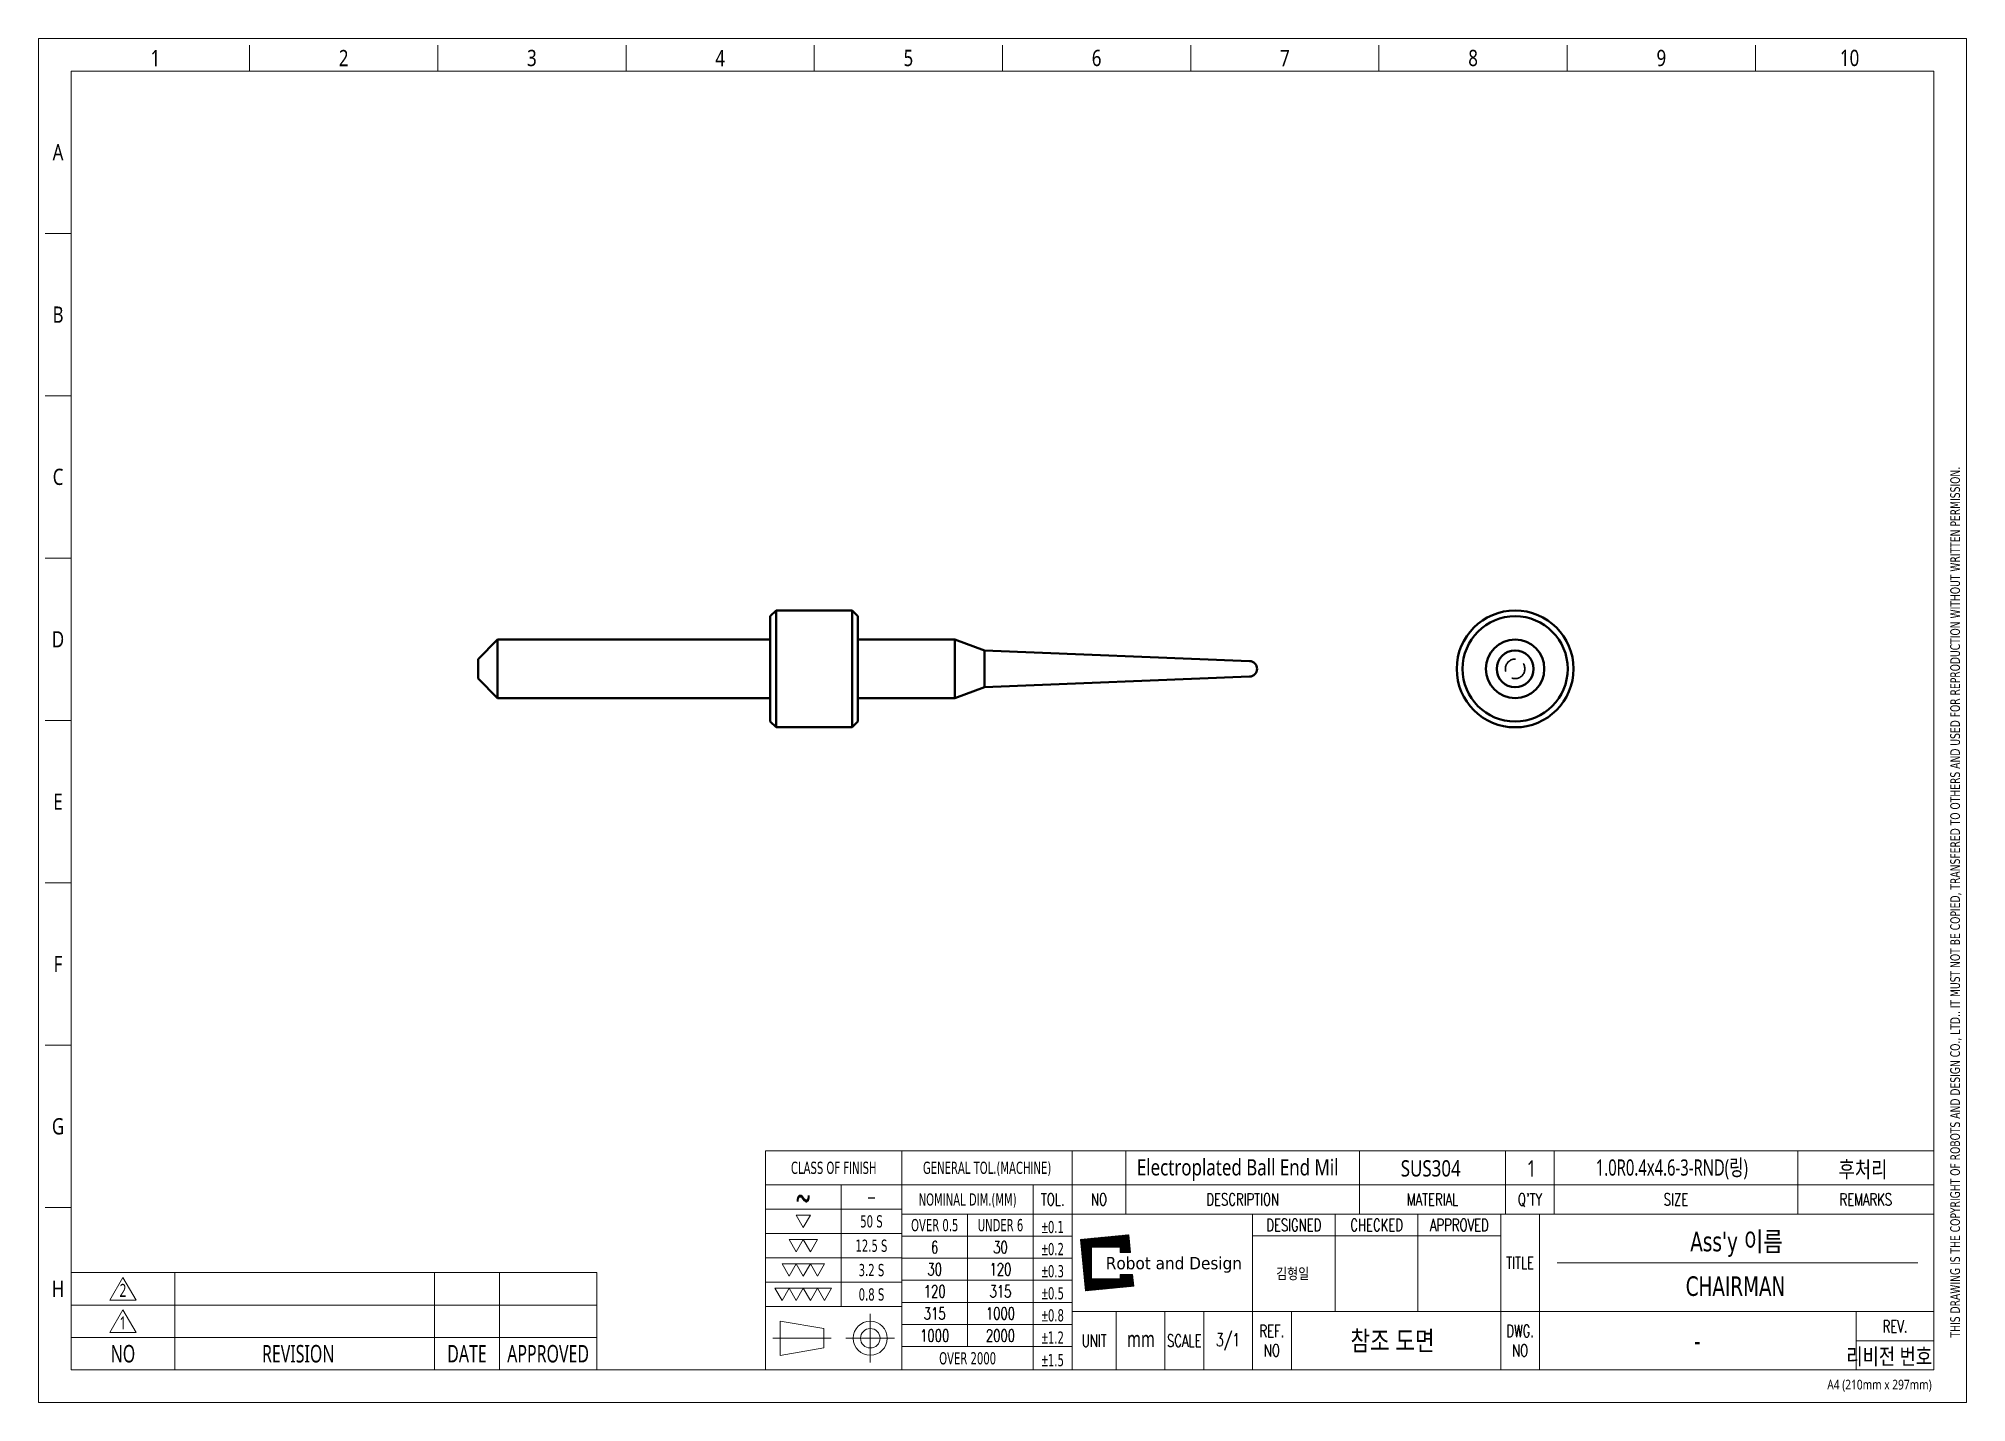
# Model space of a CAD drawing. Header units: millimetres. Extents: x 0 to 99, y 0 to 70.
import ezdxf
from ezdxf.enums import TextEntityAlignment as Align

# ---------------------------------------------------------------- set-up
doc = ezdxf.new("R2010")
doc.units = ezdxf.units.MM
doc.header["$LTSCALE"] = 0.333333
doc.linetypes.add('DASHED2', pattern=[0.375, 0.25, -0.125])
doc.layers.get('0').update_dxf_attribs({"lineweight": 9})
for name, color, linetype, lineweight in [('5', 7, 'Continuous', 5), ('Sketch Geometry(RnD)_A2', 7, 'Continuous', 18), ('기호(ISO)', 7, 'Continuous', 9), ('기호(RnD)_A2', 7, 'Continuous', 5), ('외형선(ISO)', 7, 'Continuous', 50)]:
    doc.layers.add(name, color=color, linetype=linetype, lineweight=lineweight)
doc.layers.add('은선(ISO)', color=2, linetype='DASHED2', lineweight=35, true_color=0xffff00)
doc.styles.add('S', font='')
doc.styles.add('문자_A2', font='', dxfattribs={"width": 0.8})
doc.styles.add('텍스트 스타일311', font='', dxfattribs={"width": 0.7})
doc.styles.add('텍스트 스타일318', font='', dxfattribs={"width": 0.7})
doc.styles.add('텍스트 스타일337', font='tahoma.ttf', dxfattribs={"width": 0.7})
doc.styles.add('텍스트 스타일338', font='romans.shx', dxfattribs={"width": 0.7})
doc.styles.add('텍스트 스타일341', font='romans.shx', dxfattribs={"width": 0.7})
doc.styles.add('텍스트 스타일342', font='tahoma.ttf', dxfattribs={"width": 0.8})
doc.styles.add('텍스트 스타일343', font='RomanS.shx', dxfattribs={"width": 0.7})
doc.styles.add('텍스트 스타일349', font='tahoma.ttf', dxfattribs={"width": 1.05})
doc.styles.add('텍스트 스타일351', font='RomanS.shx', dxfattribs={"width": 0.8})
doc.styles.add('텍스트 스타일491', font='', dxfattribs={"width": 0.7})
doc.styles.add('텍스트 스타일492', font='')
doc.styles.get('S').set_extended_font_data('Tahoma', italic=True)
doc.styles.get('문자_A2').set_extended_font_data('Malgun Gothic')
doc.styles.get('텍스트 스타일311').set_extended_font_data('Malgun Gothic')
doc.styles.get('텍스트 스타일318').set_extended_font_data('Malgun Gothic')
doc.styles.get('텍스트 스타일491').set_extended_font_data('Malgun Gothic')
doc.styles.get('텍스트 스타일492').set_extended_font_data('Malgun Gothic')

# ---------------------------------------------------------------- blocks, each defined once
blk = doc.blocks.new('경계 A4')
at = {"layer": 'Sketch Geometry(RnD)_A2'}
for p, q in [((0, 0), (0, 210)), ((0, 210), (297, 210)), ((32.5, 205), (32.5, 209)), ((61.5, 205), (61.5, 209)), ((90.5, 205), (90.5, 209)), ((119.5, 205), (119.5, 209)), ((148.5, 205), (148.5, 209)), ((177.5, 205), (177.5, 209)), ((206.5, 205), (206.5, 209)), ((235.5, 205), (235.5, 209)), ((264.5, 205), (264.5, 209)), ((297, 210), (297, 0)), ((5, 205), (292, 205)), ((5, 5), (5, 205)), ((292, 205), (292, 5)), ((5, 180), (1, 180)), ((5, 155), (1, 155)), ((5, 130), (1, 130)), ((5, 105), (1, 105)), ((5, 80), (1, 80)), ((5, 55), (1, 55)), ((5, 30), (1, 30)), ((292, 5), (5, 5)), ((297, 0), (0, 0))]:
    blk.add_line(p, q, dxfattribs=at)
at = {"layer": '기호(RnD)_A2', "color": 7, "char_height": 2.5, "attachment_point": 5, "style": '문자_A2'}
for s, insert in [('1', (18, 207)), ('2', (47, 207)), ('3', (76, 207)), ('4', (105, 207)), ('5', (134, 207)), ('6', (163, 207)), ('7', (192, 207)), ('8', (221, 207)), ('9', (250, 207)), ('10', (279, 207)), ('A', (3, 192.5)), ('B', (3, 167.5)), ('C', (3, 142.5)), ('D', (3, 117.5)), ('E', (3, 92.5)), ('F', (3, 67.5)), ('G', (3, 42.5)), ('H', (3, 17.5))]:
    blk.add_mtext(s, dxfattribs=dict(at, insert=insert))
blk = doc.blocks.new('제목 블록 RnD_A4')
at = {"color": 7}
for p, q in [((112, 38.75), (112, 5)), ((112, 38.75), (292, 38.75)), ((133, 38.75), (133, 5)), ((159.25, 38.75), (159.25, 5)), ((167.5, 29), (167.5, 38.75)), ((203.5, 29), (203.5, 38.75)), ((226, 29), (226, 38.75)), ((233.5, 29), (233.5, 38.75)), ((271, 29), (271, 38.75)), ((292, 38.75), (292, 5)), ((112, 33.5), (292, 33.5)), ((123.63, 33.5), (123.63, 14.75)), ((153.25, 33.5), (153.25, 5)), ((133, 29.75), (112, 29.75)), ((116.72, 28.82), (117.81, 26.93)), ((118.9, 28.82), (116.72, 28.82)), ((117.81, 26.93), (118.9, 28.82)), ((159.25, 29), (133, 29)), ((143.13, 29), (143.13, 8.6)), ((292, 29), (159.25, 29)), ((187, 5), (187, 29)), ((199.75, 14), (199.75, 29)), ((212.5, 14), (212.5, 29)), ((225.25, 5), (225.25, 29)), ((231.25, 5), (231.25, 29)), ((133, 26), (112, 26)), ((116.72, 23.18), (115.63, 25.07)), ((115.63, 25.07), (117.81, 25.07)), ((117.81, 25.07), (116.72, 23.18)), ((117.81, 25.07), (118.9, 23.18)), ((119.99, 25.07), (117.81, 25.07)), ((118.9, 23.18), (119.99, 25.07)), ((133, 25.6), (159.25, 25.6)), ((225.25, 25.63), (187, 25.63)), ((133, 22.25), (112, 22.25)), ((114.54, 21.32), (115.63, 19.43)), ((116.72, 21.32), (114.54, 21.32)), ((115.63, 19.43), (116.72, 21.32)), ((116.72, 21.32), (117.81, 19.43)), ((118.9, 21.32), (116.72, 21.32)), ((117.81, 19.43), (118.9, 21.32)), ((118.9, 21.32), (119.99, 19.43)), ((121.09, 21.32), (118.9, 21.32)), ((119.99, 19.43), (121.09, 21.32)), ((133, 22.2), (159.25, 22.2)), ((289.51, 21.5), (233.97, 21.5)), ((5, 20), (86, 20)), ((5, 15), (5, 20)), ((13, 19.25), (10.98, 15.75)), ((15.02, 15.75), (13, 19.25)), ((21, 15), (21, 20)), ((61, 15), (61, 20)), ((71, 15), (71, 20)), ((86, 15), (86, 20)), ((133, 18.5), (112, 18.5)), ((133, 18.8), (159.25, 18.8)), ((5, 15), (86, 15)), ((5, 10), (5, 15)), ((10.98, 15.75), (15.02, 15.75)), ((21, 10), (21, 15)), ((61, 10), (61, 15)), ((71, 10), (71, 15)), ((86, 10), (86, 15)), ((114.54, 15.68), (113.45, 17.57)), ((113.45, 17.57), (115.63, 17.57)), ((115.63, 17.57), (114.54, 15.68)), ((116.72, 15.68), (115.63, 17.57)), ((115.63, 17.57), (117.81, 17.57)), ((117.81, 17.57), (116.72, 15.68)), ((117.81, 17.57), (118.9, 15.68)), ((119.99, 17.57), (117.81, 17.57)), ((118.9, 15.68), (119.99, 17.57)), ((119.99, 17.57), (121.09, 15.68)), ((122.18, 17.57), (119.99, 17.57)), ((121.09, 15.68), (122.18, 17.57)), ((133, 15.4), (159.25, 15.4)), ((13, 14.25), (10.98, 10.75)), ((15.02, 10.75), (13, 14.25)), ((133, 14.75), (112, 14.75)), ((114.25, 7.25), (114.25, 12.5)), ((121, 11.38), (114.25, 12.5)), ((128.13, 6.13), (128.13, 13.63)), ((133, 12), (159.25, 12)), ((292, 14), (159.25, 14)), ((166, 14), (166, 5)), ((173.5, 5), (173.5, 14)), ((179.5, 5), (179.5, 14)), ((193, 5), (193, 14)), ((280, 5), (280, 14)), ((5, 10), (86, 10)), ((5, 5), (5, 10)), ((10.98, 10.75), (15.02, 10.75)), ((21, 5), (21, 10)), ((61, 5), (61, 10)), ((71, 5), (71, 10)), ((86, 5), (86, 10)), ((122.13, 9.88), (113.13, 9.88)), ((121, 8.38), (121, 11.38)), ((124.38, 9.88), (131.88, 9.88)), ((280, 9.49), (292, 9.49)), ((121, 8.38), (114.25, 7.25)), ((133, 8.6), (159.25, 8.6)), ((5, 5), (86, 5)), ((112, 5), (292, 5))]:
    blk.add_line(p, q, dxfattribs=at)
for radius in [2.62, 1.5]:
    blk.add_circle((128.13, 9.88), radius, dxfattribs=at)
at = {"layer": '5', "color": 1, "linetype": 'Continuous', "lineweight": 5, "true_color": 0xff0000}
for p, q in [((160.53, 25.11), (167.96, 25.83)), ((161.29, 17.18), (160.53, 25.11)), ((160.53, 25.08), (160.57, 25.11)), ((160.55, 24.94), (160.74, 25.13)), ((160.56, 24.8), (160.91, 25.15)), ((160.57, 24.66), (161.08, 25.16)), ((160.59, 24.52), (161.24, 25.18)), ((160.6, 24.38), (161.41, 25.2)), ((160.61, 24.25), (161.58, 25.21)), ((160.63, 24.11), (161.75, 25.23)), ((160.64, 23.97), (161.92, 25.24)), ((160.65, 23.83), (162.09, 25.26)), ((160.67, 23.69), (162.25, 25.28)), ((160.68, 23.55), (162.42, 25.29)), ((160.69, 23.41), (162.59, 25.31)), ((160.71, 23.27), (162.76, 25.33)), ((160.72, 23.13), (162.93, 25.34)), ((160.73, 23), (163.1, 25.36)), ((160.75, 22.86), (163.27, 25.37)), ((160.76, 22.72), (163.43, 25.39)), ((160.77, 22.58), (163.6, 25.41)), ((160.79, 22.44), (162.23, 23.88)), ((162.23, 19.01), (162.23, 23.92)), ((162.23, 23.92), (166.64, 23.92)), ((162.27, 23.92), (163.77, 25.42)), ((162.42, 23.92), (163.94, 25.44)), ((162.58, 23.92), (164.11, 25.46)), ((162.73, 23.92), (164.28, 25.47)), ((162.88, 23.92), (164.44, 25.49)), ((163.03, 23.92), (164.61, 25.5)), ((163.19, 23.92), (164.78, 25.52)), ((163.34, 23.92), (164.95, 25.54)), ((163.49, 23.92), (165.12, 25.55)), ((163.64, 23.92), (165.29, 25.57)), ((163.79, 23.92), (165.46, 25.58)), ((163.95, 23.92), (165.62, 25.6)), ((164.1, 23.92), (165.79, 25.62)), ((164.25, 23.92), (165.96, 25.63)), ((164.4, 23.92), (166.13, 25.65)), ((164.56, 23.92), (166.3, 25.67)), ((164.71, 23.92), (166.47, 25.68)), ((164.86, 23.92), (166.63, 25.7)), ((165.01, 23.92), (166.8, 25.71)), ((165.16, 23.92), (166.97, 25.73)), ((165.32, 23.92), (167.14, 25.75)), ((165.47, 23.92), (167.31, 25.76)), ((165.62, 23.92), (167.48, 25.78)), ((165.77, 23.92), (167.65, 25.8)), ((165.93, 23.92), (167.81, 25.81)), ((166.08, 23.92), (167.96, 25.8)), ((166.23, 23.92), (167.97, 25.66)), ((166.38, 23.92), (167.99, 25.53)), ((166.54, 23.92), (168, 25.39)), ((166.64, 23.87), (168.01, 25.25)), ((166.64, 23.72), (168.03, 25.11)), ((166.64, 23.57), (168.04, 24.97)), ((166.64, 23.42), (168.05, 24.83)), ((166.64, 23.26), (168.07, 24.69)), ((166.64, 23.11), (168.08, 24.55)), ((166.64, 23.92), (166.64, 23.08)), ((166.75, 23.08), (168.09, 24.41)), ((166.91, 23.08), (168.11, 24.28)), ((167.06, 23.08), (168.12, 24.14)), ((167.21, 23.08), (168.13, 24)), ((167.36, 23.08), (168.15, 23.86)), ((167.96, 25.83), (168.22, 23.08)), ((160.8, 22.3), (162.23, 23.73)), ((160.81, 22.16), (162.23, 23.57)), ((160.83, 22.02), (162.23, 23.42)), ((160.84, 21.88), (162.23, 23.27)), ((160.85, 21.75), (162.23, 23.12)), ((160.87, 21.61), (162.23, 22.97)), ((160.88, 21.47), (162.23, 22.81)), ((160.89, 21.33), (162.23, 22.66)), ((160.91, 21.19), (162.23, 22.51)), ((160.92, 21.05), (162.23, 22.36)), ((160.93, 20.91), (162.23, 22.2)), ((160.95, 20.77), (162.23, 22.05)), ((160.96, 20.63), (162.23, 21.9)), ((160.98, 20.5), (162.23, 21.75)), ((160.99, 20.36), (162.23, 21.6)), ((161, 20.22), (162.23, 21.44)), ((161.02, 20.08), (162.23, 21.29)), ((161.03, 19.94), (162.23, 21.14)), ((161.04, 19.8), (162.23, 20.99)), ((161.06, 19.66), (162.23, 20.83)), ((166.64, 23.08), (168.22, 23.08)), ((167.51, 23.08), (168.16, 23.72)), ((167.67, 23.08), (168.17, 23.58)), ((167.82, 23.08), (168.19, 23.44)), ((167.97, 23.08), (168.2, 23.3)), ((168.12, 23.08), (168.21, 23.17)), ((161.07, 19.52), (162.23, 20.68)), ((161.08, 19.38), (162.23, 20.53)), ((161.1, 19.25), (162.23, 20.38)), ((161.11, 19.11), (162.23, 20.22)), ((161.12, 18.97), (162.23, 20.07)), ((161.14, 18.83), (162.23, 19.92)), ((161.15, 18.69), (162.23, 19.77)), ((161.16, 18.55), (162.23, 19.62)), ((161.18, 18.41), (162.23, 19.46)), ((161.19, 18.27), (162.23, 19.31)), ((161.2, 18.13), (162.23, 19.16)), ((161.22, 18), (162.23, 19.01)), ((161.23, 17.86), (162.38, 19.01)), ((161.24, 17.72), (162.53, 19.01)), ((161.26, 17.58), (162.68, 19.01)), ((161.27, 17.44), (162.84, 19.01)), ((161.28, 17.3), (162.99, 19.01)), ((168.72, 17.89), (161.29, 17.18)), ((161.31, 17.18), (163.14, 19.01)), ((161.48, 17.2), (163.29, 19.01)), ((161.65, 17.21), (163.45, 19.01)), ((161.82, 17.23), (163.6, 19.01)), ((161.99, 17.25), (163.75, 19.01)), ((162.16, 17.26), (163.9, 19.01)), ((166.64, 19.01), (162.23, 19.01)), ((162.33, 17.28), (164.05, 19.01)), ((162.49, 17.29), (164.21, 19.01)), ((162.66, 17.31), (164.36, 19.01)), ((162.83, 17.33), (164.51, 19.01)), ((163, 17.34), (164.66, 19.01)), ((163.17, 17.36), (164.82, 19.01)), ((163.34, 17.38), (164.97, 19.01)), ((163.5, 17.39), (165.12, 19.01)), ((163.67, 17.41), (165.27, 19.01)), ((163.84, 17.42), (165.42, 19.01)), ((164.01, 17.44), (165.58, 19.01)), ((164.18, 17.46), (165.73, 19.01)), ((164.35, 17.47), (165.88, 19.01)), ((164.52, 17.49), (166.03, 19.01)), ((164.68, 17.51), (166.19, 19.01)), ((164.85, 17.52), (166.34, 19.01)), ((165.02, 17.54), (166.49, 19.01)), ((165.19, 17.55), (167.32, 19.69)), ((165.36, 17.57), (167.47, 19.69)), ((165.53, 17.59), (167.63, 19.69)), ((165.69, 17.6), (167.78, 19.69)), ((165.86, 17.62), (167.93, 19.69)), ((166.03, 17.63), (168.08, 19.69)), ((166.2, 17.65), (168.23, 19.69)), ((166.37, 17.67), (168.39, 19.69)), ((166.54, 17.68), (168.54, 19.69)), ((166.64, 19.69), (166.64, 19.01)), ((166.64, 19.69), (168.55, 19.69)), ((166.64, 19.61), (166.71, 19.69)), ((166.64, 19.46), (166.86, 19.69)), ((166.64, 19.3), (167.02, 19.69)), ((166.64, 19.15), (167.17, 19.69)), ((166.71, 17.7), (168.56, 19.55)), ((166.87, 17.72), (168.57, 19.42)), ((167.04, 17.73), (168.59, 19.28)), ((167.21, 17.75), (168.6, 19.14)), ((167.38, 17.76), (168.61, 19)), ((167.55, 17.78), (168.63, 18.86)), ((167.72, 17.8), (168.64, 18.72)), ((167.89, 17.81), (168.65, 18.58)), ((168.05, 17.83), (168.67, 18.44)), ((168.22, 17.85), (168.68, 18.3)), ((168.39, 17.86), (168.69, 18.17)), ((168.55, 19.69), (168.72, 17.89)), ((168.56, 17.88), (168.71, 18.03))]:
    blk.add_line(p, q, dxfattribs=at)
at = {"layer": 'Sketch Geometry(RnD)_A2'}
for p, q in [((297, 210), (0, 210)), ((0, 210), (0, 0)), ((297, 0), (297, 210)), ((0, 0), (297, 0))]:
    blk.add_line(p, q, dxfattribs=at)
at = {"color": 7}
for s, height, style, width, p in [('CLASS OF FINISH', 1.875, '텍스트 스타일337', 0.7, (122.5, 36.13)), ('GENERAL TOL.(MACHINE)', 1.875, '텍스트 스타일337', 0.7, (146.13, 36.13)), ('~', 3.15, '텍스트 스타일341', 0.7, (117.81, 31.63)), ('-', 1.88, '텍스트 스타일338', 0.7, (128.31, 31.63)), ('NOMINAL DIM.(MM)', 1.875, '텍스트 스타일337', 0.7, (143.13, 31.25)), ('TOL.', 1.875, '텍스트 스타일338', 0.7, (156.25, 31.25)), ('NO', 1.875, '텍스트 스타일338', 0.7, (163.38, 31.25)), ('DESCRIPTION', 1.875, '텍스트 스타일338', 0.7, (185.5, 31.25)), ('MATERIAL', 1.875, '텍스트 스타일338', 0.7, (214.75, 31.25)), ("Q'TY", 1.875, '텍스트 스타일338', 0.7, (229.75, 31.25)), ('SIZE', 1.875, '텍스트 스타일338', 0.7, (252.25, 31.25)), ('REMARKS', 1.875, '텍스트 스타일338', 0.7, (281.5, 31.25)), ('50 S', 1.875, '텍스트 스타일337', 0.7, (128.31, 27.88)), ('OVER 0.5', 1.875, '텍스트 스타일337', 0.7, (138.06, 27.3)), ('UNDER 6', 1.875, '텍스트 스타일337', 0.7, (148.19, 27.3)), ('DESIGNED', 1.875, '텍스트 스타일338', 0.7, (193.38, 27.31)), ('CHECKED', 1.875, '텍스트 스타일338', 0.7, (206.13, 27.31)), ('APPROVED', 1.875, '텍스트 스타일338', 0.7, (218.88, 27.31)), ('12.5 S', 1.875, '텍스트 스타일337', 0.7, (128.31, 24.13)), ('6', 1.88, '텍스트 스타일338', 0.7, (138.06, 23.9)), ('30', 1.875, '텍스트 스타일338', 0.7, (148.19, 23.9)), ('3.2 S', 1.875, '텍스트 스타일337', 0.7, (128.31, 20.38)), ('30', 1.875, '텍스트 스타일338', 0.7, (138.06, 20.5)), ('120', 1.875, '텍스트 스타일338', 0.7, (148.19, 20.5)), ('Robot and Design', 1.9, '텍스트 스타일349', 1.05, (174.9, 21.45)), ('TITLE', 1.875, '텍스트 스타일338', 0.7, (228.25, 21.5)), ('2', 2, '텍스트 스타일491', 0.7, (13, 17.25)), ('120', 1.875, '텍스트 스타일338', 0.7, (138.06, 17.1)), ('315', 1.875, '텍스트 스타일338', 0.7, (148.19, 17.1)), ('0.8 S', 1.875, '텍스트 스타일337', 0.7, (128.31, 16.63)), ('1', 2, '텍스트 스타일491', 0.7, (13, 12.25)), ('315', 1.875, '텍스트 스타일338', 0.7, (138.06, 13.7)), ('1000', 1.875, '텍스트 스타일338', 0.7, (148.19, 13.7)), ('REF.', 1.875, '텍스트 스타일338', 0.7, (190, 11)), ('DWG.', 1.875, '텍스트 스타일338', 0.7, (228.25, 11)), ('REV.', 1.875, '텍스트 스타일338', 0.7, (286.01, 11.72)), ('1000', 1.875, '텍스트 스타일338', 0.7, (138.06, 10.3)), ('2000', 1.875, '텍스트 스타일338', 0.7, (148.19, 10.3)), ('UNIT', 1.875, '텍스트 스타일338', 0.7, (162.63, 9.5)), ('SCALE', 1.875, '텍스트 스타일338', 0.7, (176.5, 9.5)), ('NO', 1.875, '텍스트 스타일338', 0.7, (190, 8)), ('NO', 1.875, '텍스트 스타일338', 0.7, (228.25, 8)), ('NO', 2.691, '텍스트 스타일318', 0.7, (13, 7.5)), ('REVISION', 2.691, '텍스트 스타일318', 0.7, (40, 7.5)), ('DATE', 2.691, '텍스트 스타일318', 0.7, (66, 7.5)), ('APPROVED', 2.691, '텍스트 스타일318', 0.7, (78.5, 7.5)), ('OVER 2000', 1.875, '텍스트 스타일337', 0.7, (143.13, 6.8))]:
    blk.add_text(s, height=height, dxfattribs=dict(at, style=style, width=width)).set_placement(p, align=Align.MIDDLE_CENTER)
at = {"color": 7, "char_height": 1.875, "attachment_point": 5, "style": 'S'}
for s, insert in [('\\fTahoma|b0|i0;\\W0.70;\\H1.8750;\\fAIGDT|b0|i0;\\W0.70;\\H1.8750;`\\fTahoma|b0|i0;\\W0.70;\\H1.8750;0.1', (156.25, 26.99)), ('\\fTahoma|b0|i0;\\W0.70;\\H1.8750;\\fAIGDT|b0|i0;\\W0.70;\\H1.8750;`\\fTahoma|b0|i0;\\W0.70;\\H1.8750;0.2', (156.25, 23.59)), ('\\fTahoma|b0|i0;\\W0.70;\\H1.8750;\\fAIGDT|b0|i0;\\W0.70;\\H1.8750;`\\fTahoma|b0|i0;\\W0.70;\\H1.8750;0.3', (156.25, 20.19)), ('\\fTahoma|b0|i0;\\W0.70;\\H1.8750;\\fAIGDT|b0|i0;\\W0.70;\\H1.8750;`\\fTahoma|b0|i0;\\W0.70;\\H1.8750;0.5', (156.25, 16.79)), ('\\fTahoma|b0|i0;\\W0.70;\\H1.8750;\\fAIGDT|b0|i0;\\W0.70;\\H1.8750;`\\fTahoma|b0|i0;\\W0.70;\\H1.8750;0.8', (156.25, 13.39)), ('\\fTahoma|b0|i0;\\W0.70;\\H1.8750;\\fAIGDT|b0|i0;\\W0.70;\\H1.8750;`\\fTahoma|b0|i0;\\W0.70;\\H1.8750;1.2', (156.25, 9.99)), ('\\fTahoma|b0|i0;\\W0.70;\\H1.8750;\\fAIGDT|b0|i0;\\W0.70;\\H1.8750;`\\fTahoma|b0|i0;\\W0.70;\\H1.8750;1.5', (156.25, 6.49))]:
    blk.add_mtext(s, dxfattribs=dict(at, insert=insert))
at = {"layer": '기호(ISO)', "style": '텍스트 스타일492'}
for tag, p in [('도력2', (40, 17.5)), ('날짜2', (66, 17.5)), ('담당2', (78.5, 17.5)), ('도력1', (40, 12.5)), ('날짜1', (66, 12.5)), ('담당1', (78.5, 12.5))]:
    blk.add_attdef(tag, text='', height=2, dxfattribs=at).set_placement(p, align=Align.MIDDLE_CENTER)
at = {"layer": '기호(RnD)_A2', "color": 7, "insert": (294.5, 10), "char_height": 1.5, "attachment_point": 1, "rotation": 90, "style": '문자_A2'}
blk.add_mtext('\\fTahoma|b0|i0;\\H1.5000;THIS DRAWING IS THE COPYRIGHT OF ROBOTS AND DESIGN CO., LTD.. IT MUST NOT BE COPIED, TRANSFERED TO OTHERS AND USED FOR REPRODUCTION WITHOUT WRITTEN PERMISSION.', dxfattribs=at)
at = {"layer": '기호(RnD)_A2', "color": 7, "style": '문자_A2'}
for s, insert, char_height, attachment_point in [('\\f맑은 고딕|b0|i0;\\W0.70;mm', (169.83, 9.76), 2.5, 5), ('\\fSegoe UI|b0|i0;\\H1.5000;A4 (210mm x 297mm)', (275.56, 3.49), 1.5, 1)]:
    blk.add_mtext(s, dxfattribs=dict(at, insert=insert, char_height=char_height, attachment_point=attachment_point))
at = {"layer": '기호(RnD)_A2', "color": 7, "style": '문자_A2', "width": 0.8}
blk.add_attdef('회사', text='', height=2.5, dxfattribs=at).set_placement((163.38, 36.13), align=Align.MIDDLE_CENTER)
at = {"layer": '기호(RnD)_A2', "color": 7}
for tag, p, height, style, width in [('제목_001', (169.19, 34.95), 2.5, '문자_A2', 0.8), ('MATERIAL_001', (209.85, 34.79), 2.5, '문자_A2', 0.8), ('키워드_001', (229.26, 34.76), 2.5, '문자_A2', 0.8), ('범주_001', (239.9, 34.92), 2.5, '텍스트 스타일311', 0.7), ('설명_001', (277.3, 34.63), 2.5, '문자_A2', 0.8), ('프로젝트_001', (254.45, 23.27), 3, '텍스트 스타일342', 0.8), ('작성자_001', (190.65, 18.98), 1.7, '텍스트 스타일351', 0.8), ('주제_001', (253.75, 16.41), 3, '텍스트 스타일342', 0.8), ('스케일_001', (181.38, 8.64), 2, '텍스트 스타일343', 0.7), ('비용_센터_001', (202.11, 7.99), 3, '텍스트 스타일342', 0.8), ('부품_번호_001', (255.03, 8), 3, '텍스트 스타일342', 0.8), ('리비전_번호_001', (278.49, 5.84), 2.5, '문자_A2', 0.8)]:
    blk.add_attdef(tag, p, '', height=height, dxfattribs=dict(at, style=style, width=width))

msp = doc.modelspace()

# ---------------------------------------------------------------- linework, layer by layer
at = {"layer": '외형선(ISO)'}
for p, q in [((37.575, 40.35), (37.875, 40.65)), ((37.875, 40.65), (37.875, 34.65)), ((41.775, 40.65), (37.875, 40.65)), ((41.775, 34.65), (41.775, 40.65)), ((42.075, 40.35), (41.775, 40.65)), ((37.575, 34.95), (37.575, 40.35)), ((42.075, 40.35), (42.075, 34.95)), ((22.575, 38.15), (23.575, 39.15)), ((23.575, 39.15), (23.575, 36.15)), ((37.575, 39.15), (23.575, 39.15)), ((47.055, 39.15), (42.075, 39.15)), ((47.055, 39.15), (47.055, 36.15)), ((48.575, 38.596), (47.055, 39.15)), ((22.575, 37.15), (22.575, 38.15)), ((48.575, 38.596), (48.575, 36.703)), ((62.191, 38.05), (48.575, 38.596)), ((22.575, 37.15), (23.575, 36.15)), ((48.575, 36.703), (47.055, 36.15)), ((62.191, 37.25), (48.575, 36.703)), ((37.575, 36.15), (23.575, 36.15)), ((47.055, 36.15), (42.075, 36.15)), ((37.575, 34.95), (37.875, 34.65)), ((42.075, 34.95), (41.775, 34.65)), ((41.775, 34.65), (37.875, 34.65))]:
    msp.add_line(p, q, dxfattribs=at)
for radius in [3, 2.7, 1.5, 0.947]:
    msp.add_circle((75.824, 37.65), radius, dxfattribs=at)
msp.add_arc((62.175, 37.65), 0.4, 272.3, 87.7, dxfattribs=at)
at = {"layer": '은선(ISO)', "ltscale": 11.399102}
msp.add_circle((75.824, 37.65), 0.5, dxfattribs=at)

# ---------------------------------------------------------------- block references
at = {"xscale": 0.3333333333333333, "yscale": 0.3333333333333333, "zscale": 0.3333333333333333}
msp.add_blockref('경계 A4', (0, 0), dxfattribs=at)
msp.add_blockref('제목 블록 RnD_A4', (0, 0), dxfattribs=at).add_auto_attribs({'스케일_001': '3/1', 'MATERIAL_001': 'SUS304', '키워드_001': '1', '프로젝트_001': "Ass'y 이름", '제목_001': 'Electroplated Ball End Mil', '부품_번호_001': '-', '리비전_번호_001': '리비전 번호', '설명_001': '후처리', '주제_001': 'CHAIRMAN', '범주_001': '1.0R0.4x4.6-3-RND(링)', '비용_센터_001': '참조 도면', '작성자_001': '김형일'})

doc.saveas('drawing.dxf')
